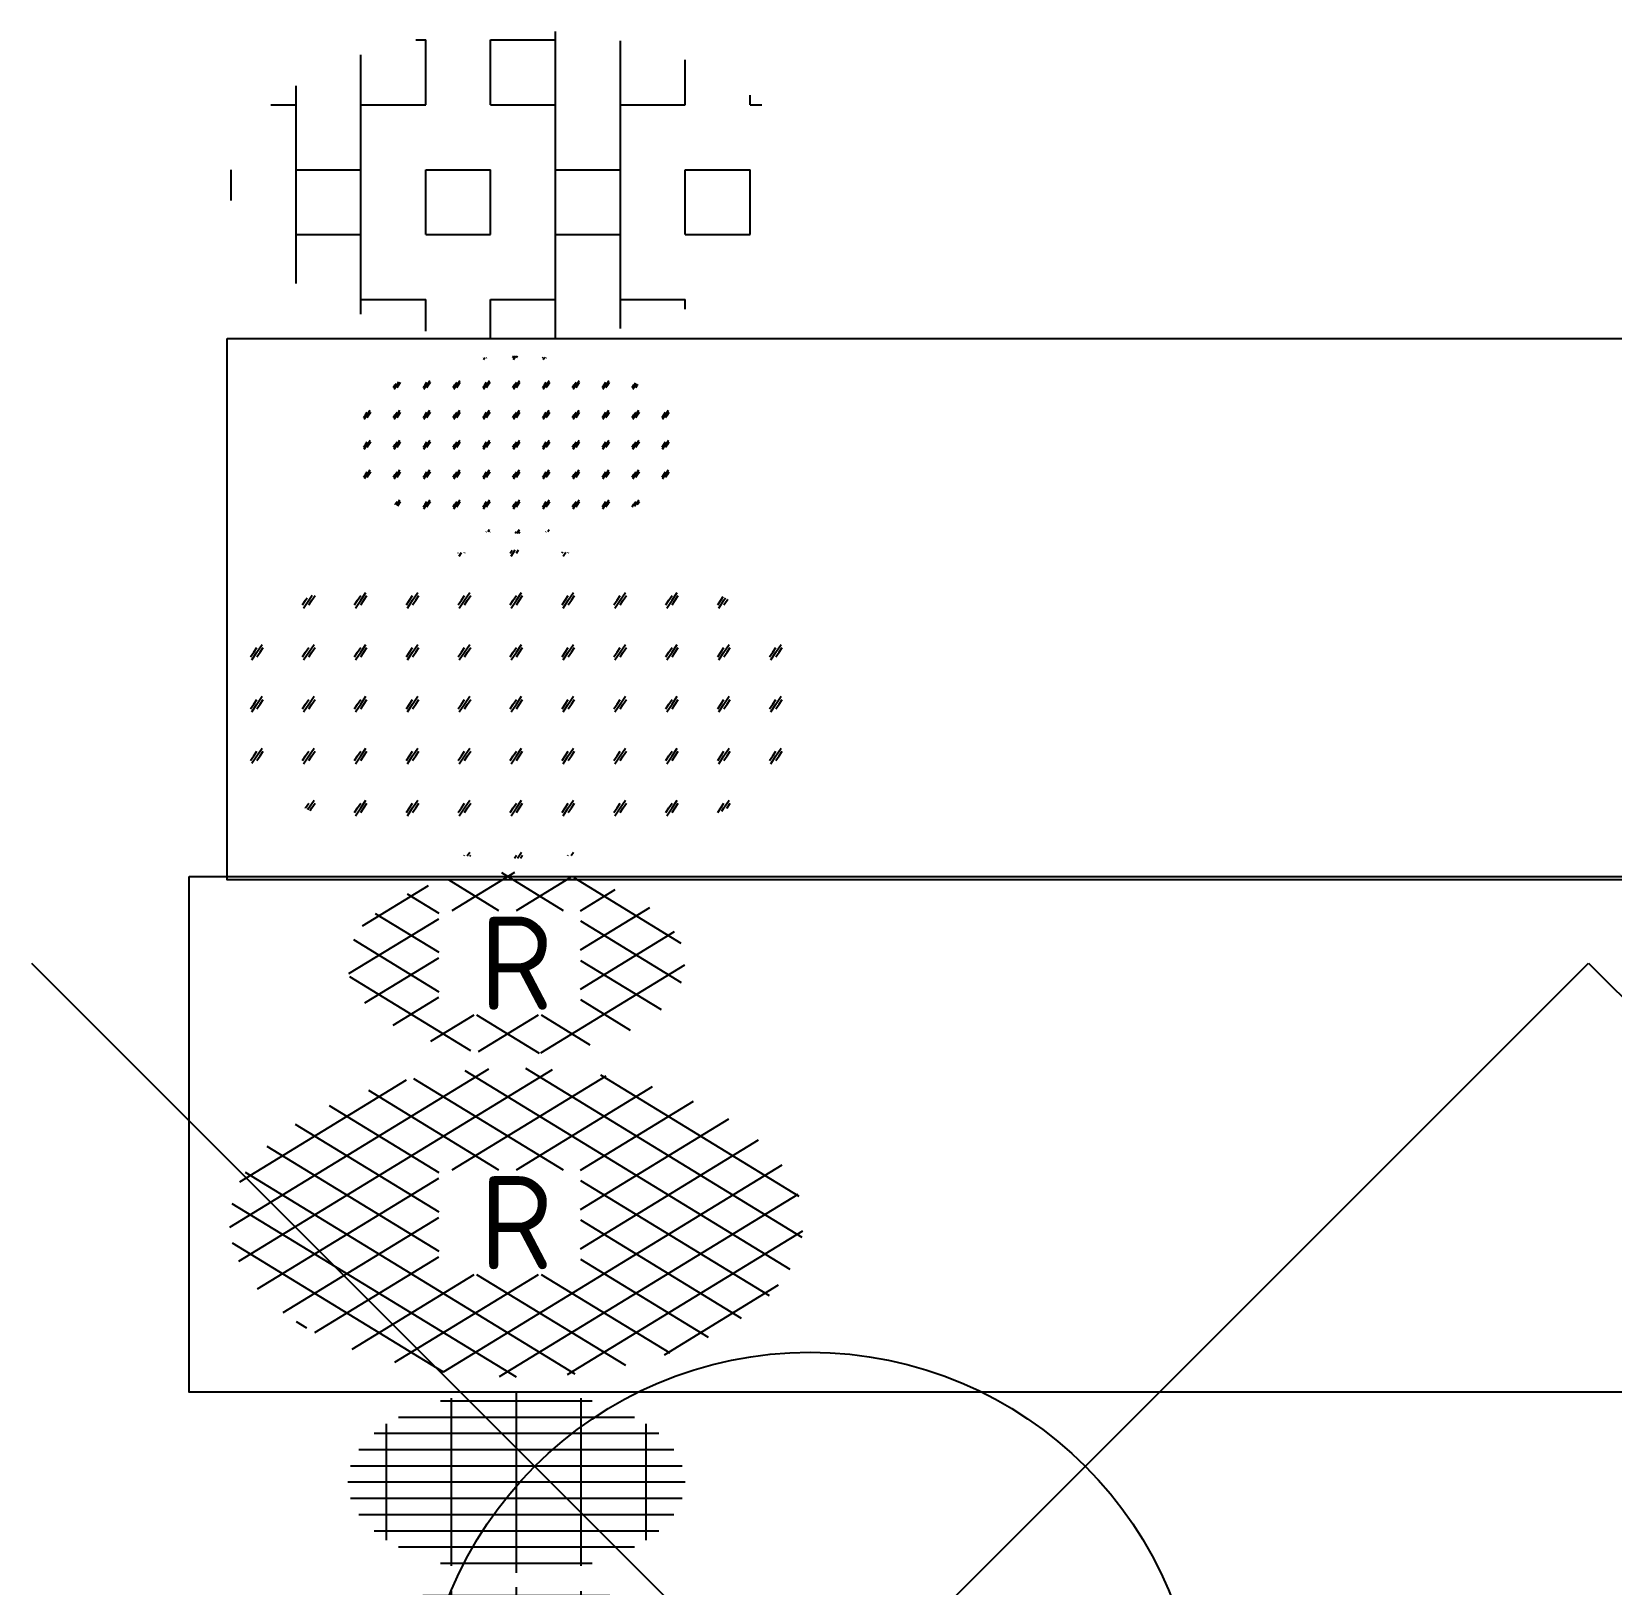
# Model space of a CAD drawing. Header units: metres. Extents: x -77 to 448, y 4806 to 5239.
# Drawn here: x -36.67 to -30.58, y 4951.6 to 4957.59 of the extents above; entities that cross this region are included whole.
import ezdxf
from ezdxf.enums import TextEntityAlignment as Align

# ---------------------------------------------------------------- set-up
doc = ezdxf.new("R2010")
doc.units = ezdxf.units.M
doc.header["$PDMODE"] = 35
doc.header["$PDSIZE"] = 3
doc.layers.add('V-WE-VH-OPENVERHARDING_STRAATBAKSTEEN-S', color=90, linetype='Continuous', lineweight=25)
doc.styles.add('NLCS-ISO', font='NLCS-ISO.ttf')

# ---------------------------------------------------------------- blocks, each defined once
blk = doc.blocks.new('SVH-GEOTEXTIEL-SO')
for p, q in [((-1.801, 2.812), (1.801, 2.812)), ((-1.25, -2.898), (-1.25, 2.898)), ((0, -2.975), (0, 2.975)), ((1.25, -2.898), (1.25, 2.898)), ((-2.995, 2.5), (2.995, 2.5)), ((-2.5, -2.653), (-2.5, 2.653)), ((2.5, -2.653), (2.5, 2.653)), ((-3.75, -2.185), (-3.75, 2.185)), ((-3.745, 2.188), (3.745, 2.188)), ((3.75, -2.185), (3.75, 2.185)), ((-4.29, 1.875), (4.29, 1.875)), ((-4.702, 1.562), (4.702, 1.562)), ((-5.014, 1.25), (5.014, 1.25)), ((-5, -1.266), (-5, 1.266)), ((5, -1.266), (5, 1.266)), ((-5.244, 0.938), (5.244, 0.938)), ((-5.402, 0.625), (5.402, 0.625)), ((-5.494, 0.312), (5.494, 0.312)), ((-5.525, 0), (5.525, 0)), ((-5.494, -0.312), (5.494, -0.312)), ((-5.402, -0.625), (5.402, -0.625)), ((-5.244, -0.938), (5.244, -0.938)), ((-5.014, -1.25), (5.014, -1.25)), ((-4.702, -1.562), (4.702, -1.562)), ((-4.29, -1.875), (4.29, -1.875)), ((-3.745, -2.188), (3.745, -2.188)), ((-2.995, -2.5), (2.995, -2.5)), ((-1.801, -2.812), (1.801, -2.812))]:
    blk.add_line(p, q)
blk.add_point((5.658, 0))
at = {"style": 'NLCS-ISO'}
blk.add_attdef('KLEUR', text='', height=1.8, dxfattribs=at).set_placement((6.525, 0), align=Align.MIDDLE_LEFT)
blk = doc.blocks.new('SVH-GEOTEXTIEL_KL-SO')
for p, q in [((-1.461, 1.562), (1.461, 1.562)), ((-1.25, -1.615), (-1.25, 1.615)), ((0, -1.75), (0, 1.75)), ((1.25, -1.615), (1.25, 1.615)), ((-2.274, 1.25), (2.274, 1.25)), ((-2.743, 0.938), (2.743, 0.938)), ((-2.5, -1.118), (-2.5, 1.118)), ((2.5, -1.118), (2.5, 1.118)), ((-3.035, 0.625), (3.035, 0.625)), ((-3.197, 0.312), (3.197, 0.312)), ((-3.25, 0), (3.25, 0)), ((-3.197, -0.312), (3.197, -0.312)), ((-3.035, -0.625), (3.035, -0.625)), ((-2.743, -0.938), (2.743, -0.938)), ((-2.274, -1.25), (2.274, -1.25)), ((-1.461, -1.562), (1.461, -1.562))]:
    blk.add_line(p, q)
at = {"style": 'NLCS-ISO'}
blk.add_attdef('KLEUR', text='', height=1.8, dxfattribs=at).set_placement((4.25, 0), align=Align.MIDDLE_LEFT)
blk = doc.blocks.new('SVH-GESLOTEN-SO')
for p, q in [((-5.523, -0.088), (-0.533, 2.961)), ((-5.35, -0.742), (0.693, 2.951)), ((-5.331, 0.782), (-2.115, 2.748)), ((-1.982, 2.777), (0.902, 1.014)), ((-1.235, 1.014), (1.729, 2.826)), ((-0.992, 2.927), (5.267, -0.899)), ((0.173, 2.974), (5.5, -0.281)), ((1.619, 2.844), (5.445, 0.505)), ((-2.852, 2.548), (-0.342, 1.014)), ((0, 1.014), (2.624, 2.618)), ((-3.609, 2.253), (-1.497, 0.962)), ((1.235, 1.008), (3.413, 2.34)), ((-4.261, 1.894), (-1.497, 0.206)), ((1.235, 0.251), (4.092, 1.999)), ((1.235, -0.505), (4.666, 1.593)), ((-4.806, 1.468), (-1.497, -0.554)), ((-5.225, 0.967), (1.126, -2.913)), ((-1.404, -2.877), (5.124, 1.113)), ((-4.988, -1.28), (-1.497, 0.852)), ((1.235, 0.81), (4.868, -1.407)), ((-5.483, 0.367), (-0.006, -2.975)), ((-0.324, -2.97), (5.431, 0.547)), ((-4.493, -1.731), (-1.497, 0.099)), ((1.235, 0.051), (4.334, -1.845)), ((0.987, -2.927), (5.517, -0.161)), ((-5.477, -0.392), (-1.409, -2.877)), ((-3.881, -2.117), (-1.497, -0.661)), ((1.235, -0.706), (3.696, -2.211)), ((-3.167, -2.438), (-0.814, -1)), ((-2.345, -2.694), (0.424, -1)), ((-0.766, -1), (2.103, -2.751)), ((0.475, -1), (2.954, -2.514)), ((2.853, -2.548), (5.052, -1.204)), ((-4.244, -1.905), (-4.043, -2.028))]:
    blk.add_line(p, q)
at = {"style": 'NLCS-ISO'}
blk.add_text('R', height=1.8, dxfattribs=at).set_placement((0, 0), align=Align.MIDDLE_CENTER)
blk.add_attdef('KLEUR', text='', height=1.8, dxfattribs=at).set_placement((6.429, -0.096), align=Align.MIDDLE_LEFT)
at = {"style": 'NLCS-ISO', "flags": 1}
blk.add_attdef('FUNCTIE', text='', height=1.8, dxfattribs=at).set_placement((0, -3.975), align=Align.TOP_CENTER)
blk = doc.blocks.new('SVH-GESLOTEN_KL-SO')
for p, q in [((-1.305, 1.602), (-0.342, 1.014)), ((-1.235, 1.014), (-0.031, 1.75)), ((-0.29, 1.743), (0.902, 1.014)), ((0, 1.014), (1.05, 1.656)), ((1.104, 1.646), (3.17, 0.383)), ((-2.965, 0.716), (-1.691, 1.494)), ((-2.104, 1.333), (-1.497, 0.962)), ((1.235, 1.008), (1.905, 1.417)), ((-2.723, 0.955), (-1.497, 0.206)), ((1.235, 0.251), (2.572, 1.069)), ((-3.227, -0.204), (-1.497, 0.852)), ((1.235, 0.81), (3.174, -0.373)), ((-3.14, 0.45), (-1.497, -0.554)), ((1.235, -0.505), (3.049, 0.604)), ((-2.918, -0.769), (-1.497, 0.099)), ((1.235, 0.051), (2.788, -0.899)), ((-3.213, -0.262), (-0.886, -1.683)), ((0.47, -1.732), (3.248, -0.033)), ((-2.372, -1.195), (-1.497, -0.661)), ((1.235, -0.706), (2.193, -1.292)), ((-1.647, -1.508), (-0.814, -1)), ((-0.766, -1), (0.436, -1.734)), ((-0.729, -1.705), (0.424, -1)), ((0.475, -1), (1.416, -1.575))]:
    blk.add_line(p, q)
at = {"style": 'NLCS-ISO'}
blk.add_text('R', height=1.8, dxfattribs=at).set_placement((0, 0), align=Align.MIDDLE_CENTER)
blk.add_attdef('KLEUR', text='', height=1.8, dxfattribs=at).set_placement((4.25, 0), align=Align.MIDDLE_LEFT)
at = {"style": 'NLCS-ISO', "flags": 1}
blk.add_attdef('FUNCTIE', text='', height=1.8, dxfattribs=at).set_placement((0, -2.75), align=Align.TOP_CENTER)
blk = doc.blocks.new('SVH-GLAS-SO')
for p, q in [((-1.12, 2.9), (-1.119, 2.902)), ((-1.1, 2.84), (-1.056, 2.907)), ((-1, 2.9), (-0.992, 2.912)), ((-0.12, 2.9), (-0.082, 2.958)), ((-0.1, 2.84), (-0.021, 2.959)), ((0, 2.9), (0.04, 2.96)), ((0.88, 2.9), (0.895, 2.923)), ((0.9, 2.84), (0.951, 2.917)), ((1, 2.9), (1.007, 2.911)), ((-3, 1.99), (-2.9, 2.14)), ((-2, 1.99), (-1.9, 2.14)), ((-1, 1.99), (-0.9, 2.14)), ((0, 1.99), (0.1, 2.14)), ((1, 1.99), (1.1, 2.14)), ((2, 1.99), (2.1, 2.14)), ((3, 1.99), (3.1, 2.14)), ((-4.12, 1.9), (-4.061, 1.99)), ((-4.1, 1.84), (-4.001, 1.99)), ((-4.061, 1.99), (-4.031, 2.034)), ((-4, 1.99), (-3.935, 2.088)), ((-4, 1.9), (-3.94, 1.99)), ((-3.94, 1.99), (-3.88, 2.08)), ((-3.12, 1.9), (-3.06, 1.99)), ((-3.1, 1.84), (-3, 1.99)), ((-3.06, 1.99), (-3, 2.08)), ((-3, 1.9), (-2.94, 1.99)), ((-2.94, 1.99), (-2.88, 2.08)), ((-2.12, 1.9), (-2.06, 1.99)), ((-2.1, 1.84), (-2, 1.99)), ((-2.06, 1.99), (-2, 2.08)), ((-2, 1.9), (-1.94, 1.99)), ((-1.94, 1.99), (-1.88, 2.08)), ((-1.12, 1.9), (-1.06, 1.99)), ((-1.1, 1.84), (-1, 1.99)), ((-1.06, 1.99), (-1, 2.08)), ((-1, 1.9), (-0.94, 1.99)), ((-0.94, 1.99), (-0.88, 2.08)), ((-0.12, 1.9), (-0.06, 1.99)), ((-0.1, 1.84), (0, 1.99)), ((-0.06, 1.99), (0, 2.08)), ((0, 1.9), (0.06, 1.99)), ((0.06, 1.99), (0.12, 2.08)), ((0.88, 1.9), (0.94, 1.99)), ((0.9, 1.84), (1, 1.99)), ((0.94, 1.99), (1, 2.08)), ((1, 1.9), (1.06, 1.99)), ((1.06, 1.99), (1.12, 2.08)), ((1.88, 1.9), (1.94, 1.99)), ((1.9, 1.84), (2, 1.99)), ((1.94, 1.99), (2, 2.08)), ((2, 1.9), (2.06, 1.99)), ((2.06, 1.99), (2.12, 2.08)), ((2.88, 1.9), (2.94, 1.99)), ((2.9, 1.84), (3, 1.99)), ((2.94, 1.99), (3, 2.08)), ((3, 1.9), (3.06, 1.99)), ((3.06, 1.99), (3.12, 2.08)), ((3.88, 1.9), (3.94, 1.99)), ((3.9, 1.84), (4, 1.99)), ((3.94, 1.99), (3.987, 2.06)), ((4, 1.99), (4.03, 2.035)), ((4, 1.9), (4.06, 1.99)), ((4.06, 1.99), (4.073, 2.01)), ((-5.121, 0.9), (-5.061, 0.99)), ((-5.101, 0.84), (-5.001, 0.99)), ((-5.061, 0.99), (-5.001, 1.08)), ((-5, 0.99), (-4.9, 1.14)), ((-5, 0.9), (-4.94, 0.99)), ((-4.94, 0.99), (-4.88, 1.08)), ((-4.12, 0.9), (-4.061, 0.99)), ((-4.1, 0.84), (-4.001, 0.99)), ((-4.061, 0.99), (-4.001, 1.08)), ((-4, 0.99), (-3.9, 1.14)), ((-4, 0.9), (-3.94, 0.99)), ((-3.94, 0.99), (-3.88, 1.08)), ((-3.12, 0.9), (-3.06, 0.99)), ((-3.1, 0.84), (-3, 0.99)), ((-3.06, 0.99), (-3, 1.08)), ((-3, 0.99), (-2.9, 1.14)), ((-3, 0.9), (-2.94, 0.99)), ((-2.94, 0.99), (-2.88, 1.08)), ((-2.12, 0.9), (-2.06, 0.99)), ((-2.1, 0.84), (-2, 0.99)), ((-2.06, 0.99), (-2, 1.08)), ((-2, 0.99), (-1.9, 1.14)), ((-2, 0.9), (-1.94, 0.99)), ((-1.94, 0.99), (-1.88, 1.08)), ((-1.12, 0.9), (-1.06, 0.99)), ((-1.1, 0.84), (-1, 0.99)), ((-1.06, 0.99), (-1, 1.08)), ((-1, 0.99), (-0.9, 1.14)), ((-1, 0.9), (-0.94, 0.99)), ((-0.94, 0.99), (-0.88, 1.08)), ((-0.12, 0.9), (-0.06, 0.99)), ((-0.1, 0.84), (0, 0.99)), ((-0.06, 0.99), (0, 1.08)), ((0, 0.99), (0.1, 1.14)), ((0, 0.9), (0.06, 0.99)), ((0.06, 0.99), (0.12, 1.08)), ((0.88, 0.9), (0.94, 0.99)), ((0.9, 0.84), (1, 0.99)), ((0.94, 0.99), (1, 1.08)), ((1, 0.99), (1.1, 1.14)), ((1, 0.9), (1.06, 0.99)), ((1.06, 0.99), (1.12, 1.08)), ((1.88, 0.9), (1.94, 0.99)), ((1.9, 0.84), (2, 0.99)), ((1.94, 0.99), (2, 1.08)), ((2, 0.99), (2.1, 1.14)), ((2, 0.9), (2.06, 0.99)), ((2.06, 0.99), (2.12, 1.08)), ((2.88, 0.9), (2.94, 0.99)), ((2.9, 0.84), (3, 0.99)), ((2.94, 0.99), (3, 1.08)), ((3, 0.99), (3.1, 1.14)), ((3, 0.9), (3.06, 0.99)), ((3.06, 0.99), (3.12, 1.08)), ((3.88, 0.9), (3.94, 0.99)), ((3.9, 0.84), (4, 0.99)), ((3.94, 0.99), (4, 1.08)), ((4, 0.99), (4.1, 1.14)), ((4, 0.9), (4.06, 0.99)), ((4.06, 0.99), (4.12, 1.08)), ((4.88, 0.9), (4.94, 0.99)), ((4.9, 0.84), (5, 0.99)), ((4.94, 0.99), (5, 1.08)), ((5, 0.99), (5.101, 1.14)), ((5, 0.9), (5.061, 0.99)), ((5.061, 0.99), (5.121, 1.08)), ((-5.061, -0.01), (-5.001, 0.08)), ((-5, -0.01), (-4.9, 0.14)), ((-4.94, -0.01), (-4.88, 0.08)), ((-4.061, -0.01), (-4.001, 0.08)), ((-4, -0.01), (-3.9, 0.14)), ((-3.94, -0.01), (-3.88, 0.08)), ((-3.06, -0.01), (-3, 0.08)), ((-3, -0.01), (-2.9, 0.14)), ((-2.94, -0.01), (-2.88, 0.08)), ((-2.06, -0.01), (-2, 0.08)), ((-2, -0.01), (-1.9, 0.14)), ((-1.94, -0.01), (-1.88, 0.08)), ((-1.06, -0.01), (-1, 0.08)), ((-1, -0.01), (-0.9, 0.14)), ((-0.94, -0.01), (-0.88, 0.08)), ((-0.06, -0.01), (0, 0.08)), ((0, -0.01), (0.1, 0.14)), ((0.06, -0.01), (0.12, 0.08)), ((0.94, -0.01), (1, 0.08)), ((1, -0.01), (1.1, 0.14)), ((1.06, -0.01), (1.12, 0.08)), ((1.94, -0.01), (2, 0.08)), ((2, -0.01), (2.1, 0.14)), ((2.06, -0.01), (2.12, 0.08)), ((2.94, -0.01), (3, 0.08)), ((3, -0.01), (3.1, 0.14)), ((3.06, -0.01), (3.12, 0.08)), ((3.94, -0.01), (4, 0.08)), ((4, -0.01), (4.1, 0.14)), ((4.06, -0.01), (4.12, 0.08)), ((4.94, -0.01), (5, 0.08)), ((5, -0.01), (5.101, 0.14)), ((5.061, -0.01), (5.121, 0.08)), ((-5.121, -0.1), (-5.061, -0.01)), ((-5.101, -0.16), (-5.001, -0.01)), ((-5, -0.1), (-4.94, -0.01)), ((-4.12, -0.1), (-4.061, -0.01)), ((-4.1, -0.16), (-4.001, -0.01)), ((-4, -0.1), (-3.94, -0.01)), ((-3.12, -0.1), (-3.06, -0.01)), ((-3.1, -0.16), (-3, -0.01)), ((-3, -0.1), (-2.94, -0.01)), ((-2.12, -0.1), (-2.06, -0.01)), ((-2.1, -0.16), (-2, -0.01)), ((-2, -0.1), (-1.94, -0.01)), ((-1.12, -0.1), (-1.06, -0.01)), ((-1.1, -0.16), (-1, -0.01)), ((-1, -0.1), (-0.94, -0.01)), ((-0.12, -0.1), (-0.06, -0.01)), ((-0.1, -0.16), (0, -0.01)), ((0, -0.1), (0.06, -0.01)), ((0.88, -0.1), (0.94, -0.01)), ((0.9, -0.16), (1, -0.01)), ((1, -0.1), (1.06, -0.01)), ((1.88, -0.1), (1.94, -0.01)), ((1.9, -0.16), (2, -0.01)), ((2, -0.1), (2.06, -0.01)), ((2.88, -0.1), (2.94, -0.01)), ((2.9, -0.16), (3, -0.01)), ((3, -0.1), (3.06, -0.01)), ((3.88, -0.1), (3.94, -0.01)), ((3.9, -0.16), (4, -0.01)), ((4, -0.1), (4.06, -0.01)), ((4.88, -0.1), (4.94, -0.01)), ((4.9, -0.16), (5, -0.01)), ((5, -0.1), (5.061, -0.01)), ((-5, -1.01), (-4.9, -0.86)), ((-4, -1.01), (-3.9, -0.86)), ((-3, -1.01), (-2.9, -0.86)), ((-2, -1.01), (-1.9, -0.86)), ((-1, -1.01), (-0.9, -0.86)), ((0, -1.01), (0.1, -0.86)), ((1, -1.01), (1.1, -0.86)), ((2, -1.01), (2.1, -0.86)), ((3, -1.01), (3.1, -0.86)), ((4, -1.01), (4.1, -0.86)), ((5, -1.01), (5.101, -0.86)), ((-5.121, -1.1), (-5.061, -1.01)), ((-5.095, -1.151), (-5.001, -1.01)), ((-5.061, -1.01), (-5.001, -0.92)), ((-5, -1.1), (-4.94, -1.01)), ((-4.94, -1.01), (-4.88, -0.92)), ((-4.12, -1.1), (-4.061, -1.01)), ((-4.1, -1.16), (-4.001, -1.01)), ((-4.061, -1.01), (-4.001, -0.92)), ((-4, -1.1), (-3.94, -1.01)), ((-3.94, -1.01), (-3.88, -0.92)), ((-3.12, -1.1), (-3.06, -1.01)), ((-3.1, -1.16), (-3, -1.01)), ((-3.06, -1.01), (-3, -0.92)), ((-3, -1.1), (-2.94, -1.01)), ((-2.94, -1.01), (-2.88, -0.92)), ((-2.12, -1.1), (-2.06, -1.01)), ((-2.1, -1.16), (-2, -1.01)), ((-2.06, -1.01), (-2, -0.92)), ((-2, -1.1), (-1.94, -1.01)), ((-1.94, -1.01), (-1.88, -0.92)), ((-1.12, -1.1), (-1.06, -1.01)), ((-1.1, -1.16), (-1, -1.01)), ((-1.06, -1.01), (-1, -0.92)), ((-1, -1.1), (-0.94, -1.01)), ((-0.94, -1.01), (-0.88, -0.92)), ((-0.12, -1.1), (-0.06, -1.01)), ((-0.1, -1.16), (0, -1.01)), ((-0.06, -1.01), (0, -0.92)), ((0, -1.1), (0.06, -1.01)), ((0.06, -1.01), (0.12, -0.92)), ((0.88, -1.1), (0.94, -1.01)), ((0.9, -1.16), (1, -1.01)), ((0.94, -1.01), (1, -0.92)), ((1, -1.1), (1.06, -1.01)), ((1.06, -1.01), (1.12, -0.92)), ((1.88, -1.1), (1.94, -1.01)), ((1.9, -1.16), (2, -1.01)), ((1.94, -1.01), (2, -0.92)), ((2, -1.1), (2.06, -1.01)), ((2.06, -1.01), (2.12, -0.92)), ((2.88, -1.1), (2.94, -1.01)), ((2.9, -1.16), (3, -1.01)), ((2.94, -1.01), (3, -0.92)), ((3, -1.1), (3.06, -1.01)), ((3.06, -1.01), (3.12, -0.92)), ((3.88, -1.1), (3.94, -1.01)), ((3.9, -1.16), (4, -1.01)), ((3.94, -1.01), (4, -0.92)), ((4, -1.1), (4.06, -1.01)), ((4.06, -1.01), (4.12, -0.92)), ((4.88, -1.1), (4.94, -1.01)), ((4.9, -1.16), (5, -1.01)), ((4.94, -1.01), (5, -0.92)), ((5, -1.1), (5.061, -1.01)), ((5.061, -1.01), (5.121, -0.92)), ((-4.064, -2.016), (-4.061, -2.011)), ((-4.061, -2.01), (-4.001, -1.92)), ((-4.02, -2.041), (-4.001, -2.011)), ((-4, -2.01), (-3.9, -1.86)), ((-3.977, -2.065), (-3.94, -2.011)), ((-3.94, -2.01), (-3.88, -1.92)), ((-3.12, -2.101), (-3.06, -2.011)), ((-3.1, -2.161), (-3, -2.011)), ((-3.06, -2.01), (-3, -1.92)), ((-3, -2.01), (-2.9, -1.86)), ((-3, -2.101), (-2.94, -2.011)), ((-2.94, -2.01), (-2.88, -1.92)), ((-2.12, -2.101), (-2.06, -2.011)), ((-2.1, -2.161), (-2, -2.011)), ((-2.06, -2.01), (-2, -1.92)), ((-2, -2.01), (-1.9, -1.86)), ((-2, -2.101), (-1.94, -2.011)), ((-1.94, -2.01), (-1.88, -1.92)), ((-1.12, -2.101), (-1.06, -2.011)), ((-1.1, -2.161), (-1, -2.011)), ((-1.06, -2.01), (-1, -1.92)), ((-1, -2.01), (-0.9, -1.86)), ((-1, -2.101), (-0.94, -2.011)), ((-0.94, -2.01), (-0.88, -1.92)), ((-0.12, -2.101), (-0.06, -2.011)), ((-0.1, -2.161), (0, -2.011)), ((-0.06, -2.01), (0, -1.92)), ((0, -2.01), (0.1, -1.86)), ((0, -2.101), (0.06, -2.011)), ((0.06, -2.01), (0.12, -1.92)), ((0.88, -2.101), (0.94, -2.011)), ((0.9, -2.161), (1, -2.011)), ((0.94, -2.01), (1, -1.92)), ((1, -2.01), (1.1, -1.86)), ((1, -2.101), (1.06, -2.011)), ((1.06, -2.01), (1.12, -1.92)), ((1.88, -2.101), (1.94, -2.011)), ((1.9, -2.161), (2, -2.011)), ((1.94, -2.01), (2, -1.92)), ((2, -2.01), (2.1, -1.86)), ((2, -2.101), (2.06, -2.011)), ((2.06, -2.01), (2.12, -1.92)), ((2.88, -2.101), (2.94, -2.011)), ((2.9, -2.161), (3, -2.011)), ((2.94, -2.01), (3, -1.92)), ((3, -2.01), (3.1, -1.86)), ((3, -2.101), (3.06, -2.011)), ((3.06, -2.01), (3.12, -1.92)), ((3.88, -2.101), (3.94, -2.011)), ((3.94, -2.01), (4, -1.92)), ((3.956, -2.077), (4, -2.011)), ((4, -2.01), (4.1, -1.86)), ((4.053, -2.022), (4.06, -2.011)), ((4.06, -2.01), (4.12, -1.92)), ((-1.009, -2.933), (-1, -2.921)), ((-0.951, -2.937), (-0.9, -2.861)), ((-0.894, -2.941), (-0.88, -2.921)), ((-0.038, -2.978), (0, -2.921)), ((0.022, -2.978), (0.1, -2.861)), ((0.081, -2.979), (0.12, -2.921)), ((0.99, -2.935), (1, -2.921)), ((1.056, -2.927), (1.1, -2.861))]:
    blk.add_line(p, q)
at = {"style": 'NLCS-ISO'}
blk.add_attdef('FORMAAT', text='', height=1.8, dxfattribs=at).set_placement((-6.621, -0.096), align=Align.MIDDLE_RIGHT)
blk.add_attdef('KLEUR', text='', height=1.8, dxfattribs=at).set_placement((6.429, -0.096), align=Align.MIDDLE_LEFT)
at = {"style": 'NLCS-ISO', "flags": 1}
blk.add_attdef('FUNCTIE', text='', height=1.8, dxfattribs=at).set_placement((0, -3.975), align=Align.TOP_CENTER)
blk = doc.blocks.new('SVH-GLAS_KL-SO')
for p, q in [((-0.644, 1.663), (-0.644, 1.664)), ((-0.633, 1.629), (-0.607, 1.667)), ((-0.575, 1.663), (-0.571, 1.67)), ((-0.069, 1.663), (-0.047, 1.697)), ((-0.058, 1.629), (-0.012, 1.697)), ((0, 1.663), (0.023, 1.698)), ((0.506, 1.663), (0.515, 1.676)), ((0.518, 1.629), (0.547, 1.673)), ((0.575, 1.663), (0.579, 1.669)), ((-1.725, 1.14), (-1.668, 1.226)), ((-1.15, 1.14), (-1.093, 1.226)), ((-0.575, 1.14), (-0.518, 1.226)), ((0, 1.14), (0.058, 1.226)), ((0.575, 1.14), (0.633, 1.226)), ((1.15, 1.14), (1.208, 1.226)), ((1.725, 1.14), (1.783, 1.226)), ((-2.369, 1.088), (-2.335, 1.14)), ((-2.358, 1.054), (-2.3, 1.14)), ((-2.335, 1.14), (-2.318, 1.166)), ((-2.3, 1.14), (-2.263, 1.196)), ((-2.3, 1.088), (-2.266, 1.14)), ((-2.266, 1.14), (-2.231, 1.192)), ((-1.794, 1.088), (-1.76, 1.14)), ((-1.783, 1.054), (-1.725, 1.14)), ((-1.76, 1.14), (-1.725, 1.192)), ((-1.725, 1.088), (-1.691, 1.14)), ((-1.691, 1.14), (-1.656, 1.192)), ((-1.219, 1.088), (-1.185, 1.14)), ((-1.208, 1.054), (-1.15, 1.14)), ((-1.185, 1.14), (-1.15, 1.192)), ((-1.15, 1.088), (-1.116, 1.14)), ((-1.116, 1.14), (-1.081, 1.192)), ((-0.644, 1.088), (-0.61, 1.14)), ((-0.633, 1.054), (-0.575, 1.14)), ((-0.61, 1.14), (-0.575, 1.192)), ((-0.575, 1.088), (-0.541, 1.14)), ((-0.541, 1.14), (-0.506, 1.192)), ((-0.069, 1.088), (-0.035, 1.14)), ((-0.058, 1.054), (0, 1.14)), ((-0.035, 1.14), (0, 1.192)), ((0, 1.088), (0.035, 1.14)), ((0.035, 1.14), (0.069, 1.192)), ((0.506, 1.088), (0.54, 1.14)), ((0.518, 1.054), (0.575, 1.14)), ((0.54, 1.14), (0.575, 1.192)), ((0.575, 1.088), (0.61, 1.14)), ((0.61, 1.14), (0.644, 1.192)), ((1.081, 1.088), (1.116, 1.14)), ((1.093, 1.054), (1.15, 1.14)), ((1.116, 1.14), (1.15, 1.192)), ((1.15, 1.088), (1.185, 1.14)), ((1.185, 1.14), (1.219, 1.192)), ((1.656, 1.088), (1.691, 1.14)), ((1.668, 1.054), (1.725, 1.14)), ((1.691, 1.14), (1.725, 1.192)), ((1.725, 1.088), (1.76, 1.14)), ((1.76, 1.14), (1.794, 1.192)), ((2.231, 1.088), (2.266, 1.14)), ((2.243, 1.054), (2.3, 1.14)), ((2.266, 1.14), (2.292, 1.18)), ((2.3, 1.14), (2.317, 1.166)), ((2.3, 1.088), (2.335, 1.14)), ((2.335, 1.14), (2.342, 1.151)), ((-2.91, 0.565), (-2.875, 0.617)), ((-2.875, 0.565), (-2.818, 0.651)), ((-2.841, 0.565), (-2.806, 0.617)), ((-2.335, 0.565), (-2.3, 0.617)), ((-2.3, 0.565), (-2.243, 0.651)), ((-2.266, 0.565), (-2.231, 0.617)), ((-1.76, 0.565), (-1.725, 0.617)), ((-1.725, 0.565), (-1.668, 0.651)), ((-1.691, 0.565), (-1.656, 0.617)), ((-1.185, 0.565), (-1.15, 0.617)), ((-1.15, 0.565), (-1.093, 0.651)), ((-1.116, 0.565), (-1.081, 0.617)), ((-0.61, 0.565), (-0.575, 0.617)), ((-0.575, 0.565), (-0.518, 0.651)), ((-0.541, 0.565), (-0.506, 0.617)), ((-0.035, 0.565), (0, 0.617)), ((0, 0.565), (0.058, 0.651)), ((0.035, 0.565), (0.069, 0.617)), ((0.54, 0.565), (0.575, 0.617)), ((0.575, 0.565), (0.633, 0.651)), ((0.61, 0.565), (0.644, 0.617)), ((1.116, 0.565), (1.15, 0.617)), ((1.15, 0.565), (1.208, 0.651)), ((1.185, 0.565), (1.219, 0.617)), ((1.691, 0.565), (1.725, 0.617)), ((1.725, 0.565), (1.783, 0.651)), ((1.76, 0.565), (1.794, 0.617)), ((2.266, 0.565), (2.3, 0.617)), ((2.3, 0.565), (2.358, 0.651)), ((2.335, 0.565), (2.369, 0.617)), ((2.841, 0.565), (2.875, 0.617)), ((2.875, 0.565), (2.933, 0.651)), ((2.91, 0.565), (2.944, 0.617)), ((-2.944, 0.513), (-2.91, 0.565)), ((-2.933, 0.479), (-2.875, 0.565)), ((-2.875, 0.513), (-2.841, 0.565)), ((-2.369, 0.513), (-2.335, 0.565)), ((-2.358, 0.479), (-2.3, 0.565)), ((-2.3, 0.513), (-2.266, 0.565)), ((-1.794, 0.513), (-1.76, 0.565)), ((-1.783, 0.479), (-1.725, 0.565)), ((-1.725, 0.513), (-1.691, 0.565)), ((-1.219, 0.513), (-1.185, 0.565)), ((-1.208, 0.479), (-1.15, 0.565)), ((-1.15, 0.513), (-1.116, 0.565)), ((-0.644, 0.513), (-0.61, 0.565)), ((-0.633, 0.479), (-0.575, 0.565)), ((-0.575, 0.513), (-0.541, 0.565)), ((-0.069, 0.513), (-0.035, 0.565)), ((-0.058, 0.479), (0, 0.565)), ((0, 0.513), (0.035, 0.565)), ((0.506, 0.513), (0.54, 0.565)), ((0.518, 0.479), (0.575, 0.565)), ((0.575, 0.513), (0.61, 0.565)), ((1.081, 0.513), (1.116, 0.565)), ((1.093, 0.479), (1.15, 0.565)), ((1.15, 0.513), (1.185, 0.565)), ((1.656, 0.513), (1.691, 0.565)), ((1.668, 0.479), (1.725, 0.565)), ((1.725, 0.513), (1.76, 0.565)), ((2.231, 0.513), (2.266, 0.565)), ((2.243, 0.479), (2.3, 0.565)), ((2.3, 0.513), (2.335, 0.565)), ((2.806, 0.513), (2.841, 0.565)), ((2.818, 0.479), (2.875, 0.565)), ((2.875, 0.513), (2.91, 0.565)), ((-2.91, -0.01), (-2.875, 0.042)), ((-2.875, -0.01), (-2.818, 0.076)), ((-2.841, -0.01), (-2.806, 0.042)), ((-2.335, -0.01), (-2.3, 0.042)), ((-2.3, -0.01), (-2.243, 0.076)), ((-2.266, -0.01), (-2.231, 0.042)), ((-1.76, -0.01), (-1.725, 0.042)), ((-1.725, -0.01), (-1.668, 0.076)), ((-1.691, -0.01), (-1.656, 0.042)), ((-1.185, -0.01), (-1.15, 0.042)), ((-1.15, -0.01), (-1.093, 0.076)), ((-1.116, -0.01), (-1.081, 0.042)), ((-0.61, -0.01), (-0.575, 0.042)), ((-0.575, -0.01), (-0.518, 0.076)), ((-0.541, -0.01), (-0.506, 0.042)), ((-0.035, -0.01), (0, 0.042)), ((0, -0.01), (0.058, 0.076)), ((0.035, -0.01), (0.069, 0.042)), ((0.54, -0.01), (0.575, 0.042)), ((0.575, -0.01), (0.633, 0.076)), ((0.61, -0.01), (0.644, 0.042)), ((1.116, -0.01), (1.15, 0.042)), ((1.15, -0.01), (1.208, 0.076)), ((1.185, -0.01), (1.219, 0.042)), ((1.691, -0.01), (1.725, 0.042)), ((1.725, -0.01), (1.783, 0.076)), ((1.76, -0.01), (1.794, 0.042)), ((2.266, -0.01), (2.3, 0.042)), ((2.3, -0.01), (2.358, 0.076)), ((2.335, -0.01), (2.369, 0.042)), ((2.841, -0.01), (2.875, 0.042)), ((2.875, -0.01), (2.933, 0.076)), ((2.91, -0.01), (2.944, 0.042)), ((-2.944, -0.062), (-2.91, -0.01)), ((-2.933, -0.096), (-2.875, -0.01)), ((-2.875, -0.062), (-2.841, -0.01)), ((-2.369, -0.062), (-2.335, -0.01)), ((-2.358, -0.096), (-2.3, -0.01)), ((-2.3, -0.062), (-2.266, -0.01)), ((-1.794, -0.062), (-1.76, -0.01)), ((-1.783, -0.096), (-1.725, -0.01)), ((-1.725, -0.062), (-1.691, -0.01)), ((-1.219, -0.062), (-1.185, -0.01)), ((-1.208, -0.096), (-1.15, -0.01)), ((-1.15, -0.062), (-1.116, -0.01)), ((-0.644, -0.062), (-0.61, -0.01)), ((-0.633, -0.096), (-0.575, -0.01)), ((-0.575, -0.062), (-0.541, -0.01)), ((-0.069, -0.062), (-0.035, -0.01)), ((-0.058, -0.096), (0, -0.01)), ((0, -0.062), (0.035, -0.01)), ((0.506, -0.062), (0.54, -0.01)), ((0.518, -0.096), (0.575, -0.01)), ((0.575, -0.062), (0.61, -0.01)), ((1.081, -0.062), (1.116, -0.01)), ((1.093, -0.096), (1.15, -0.01)), ((1.15, -0.062), (1.185, -0.01)), ((1.656, -0.062), (1.691, -0.01)), ((1.668, -0.096), (1.725, -0.01)), ((1.725, -0.062), (1.76, -0.01)), ((2.231, -0.062), (2.266, -0.01)), ((2.243, -0.096), (2.3, -0.01)), ((2.3, -0.062), (2.335, -0.01)), ((2.806, -0.062), (2.841, -0.01)), ((2.818, -0.096), (2.875, -0.01)), ((2.875, -0.062), (2.91, -0.01)), ((-2.944, -0.637), (-2.91, -0.585)), ((-2.929, -0.666), (-2.875, -0.585)), ((-2.91, -0.585), (-2.875, -0.533)), ((-2.875, -0.585), (-2.818, -0.499)), ((-2.875, -0.637), (-2.841, -0.585)), ((-2.841, -0.585), (-2.806, -0.533)), ((-2.369, -0.637), (-2.335, -0.585)), ((-2.358, -0.671), (-2.3, -0.585)), ((-2.335, -0.585), (-2.3, -0.533)), ((-2.3, -0.585), (-2.243, -0.499)), ((-2.3, -0.637), (-2.266, -0.585)), ((-2.266, -0.585), (-2.231, -0.533)), ((-1.794, -0.637), (-1.76, -0.585)), ((-1.783, -0.671), (-1.725, -0.585)), ((-1.76, -0.585), (-1.725, -0.533)), ((-1.725, -0.585), (-1.668, -0.499)), ((-1.725, -0.637), (-1.691, -0.585)), ((-1.691, -0.585), (-1.656, -0.533)), ((-1.219, -0.637), (-1.185, -0.585)), ((-1.208, -0.671), (-1.15, -0.585)), ((-1.185, -0.585), (-1.15, -0.533)), ((-1.15, -0.585), (-1.093, -0.499)), ((-1.15, -0.637), (-1.116, -0.585)), ((-1.116, -0.585), (-1.081, -0.533)), ((-0.644, -0.637), (-0.61, -0.585)), ((-0.633, -0.671), (-0.575, -0.585)), ((-0.61, -0.585), (-0.575, -0.533)), ((-0.575, -0.585), (-0.518, -0.499)), ((-0.575, -0.637), (-0.541, -0.585)), ((-0.541, -0.585), (-0.506, -0.533)), ((-0.069, -0.637), (-0.035, -0.585)), ((-0.058, -0.671), (0, -0.585)), ((-0.035, -0.585), (0, -0.533)), ((0, -0.585), (0.058, -0.499)), ((0, -0.637), (0.035, -0.585)), ((0.035, -0.585), (0.069, -0.533)), ((0.506, -0.637), (0.54, -0.585)), ((0.518, -0.671), (0.575, -0.585)), ((0.54, -0.585), (0.575, -0.533)), ((0.575, -0.585), (0.633, -0.499)), ((0.575, -0.637), (0.61, -0.585)), ((0.61, -0.585), (0.644, -0.533)), ((1.081, -0.637), (1.116, -0.585)), ((1.093, -0.671), (1.15, -0.585)), ((1.116, -0.585), (1.15, -0.533)), ((1.15, -0.585), (1.208, -0.499)), ((1.15, -0.637), (1.185, -0.585)), ((1.185, -0.585), (1.219, -0.533)), ((1.656, -0.637), (1.691, -0.585)), ((1.668, -0.671), (1.725, -0.585)), ((1.691, -0.585), (1.725, -0.533)), ((1.725, -0.585), (1.783, -0.499)), ((1.725, -0.637), (1.76, -0.585)), ((1.76, -0.585), (1.794, -0.533)), ((2.231, -0.637), (2.266, -0.585)), ((2.243, -0.671), (2.3, -0.585)), ((2.266, -0.585), (2.3, -0.533)), ((2.3, -0.585), (2.358, -0.499)), ((2.3, -0.637), (2.335, -0.585)), ((2.335, -0.585), (2.369, -0.533)), ((2.806, -0.637), (2.841, -0.585)), ((2.818, -0.671), (2.875, -0.585)), ((2.841, -0.585), (2.875, -0.533)), ((2.875, -0.585), (2.933, -0.499)), ((2.875, -0.637), (2.91, -0.585)), ((2.91, -0.585), (2.944, -0.533)), ((-2.337, -1.163), (-2.335, -1.16)), ((-2.335, -1.16), (-2.3, -1.108)), ((-2.312, -1.178), (-2.3, -1.16)), ((-2.3, -1.16), (-2.243, -1.074)), ((-2.287, -1.192), (-2.266, -1.16)), ((-2.266, -1.16), (-2.231, -1.108)), ((-1.794, -1.212), (-1.76, -1.16)), ((-1.783, -1.247), (-1.725, -1.16)), ((-1.76, -1.16), (-1.725, -1.108)), ((-1.725, -1.16), (-1.668, -1.074)), ((-1.725, -1.212), (-1.691, -1.16)), ((-1.691, -1.16), (-1.656, -1.108)), ((-1.219, -1.212), (-1.185, -1.16)), ((-1.208, -1.247), (-1.15, -1.16)), ((-1.185, -1.16), (-1.15, -1.108)), ((-1.15, -1.16), (-1.093, -1.074)), ((-1.15, -1.212), (-1.116, -1.16)), ((-1.116, -1.16), (-1.081, -1.108)), ((-0.644, -1.212), (-0.61, -1.16)), ((-0.633, -1.247), (-0.575, -1.16)), ((-0.61, -1.16), (-0.575, -1.108)), ((-0.575, -1.16), (-0.518, -1.074)), ((-0.575, -1.212), (-0.541, -1.16)), ((-0.541, -1.16), (-0.506, -1.108)), ((-0.069, -1.212), (-0.035, -1.16)), ((-0.058, -1.247), (0, -1.16)), ((-0.035, -1.16), (0, -1.108)), ((0, -1.16), (0.058, -1.074)), ((0, -1.212), (0.035, -1.16)), ((0.035, -1.16), (0.069, -1.108)), ((0.506, -1.212), (0.54, -1.16)), ((0.518, -1.247), (0.575, -1.16)), ((0.54, -1.16), (0.575, -1.108)), ((0.575, -1.16), (0.633, -1.074)), ((0.575, -1.212), (0.61, -1.16)), ((0.61, -1.16), (0.644, -1.108)), ((1.081, -1.212), (1.116, -1.16)), ((1.093, -1.247), (1.15, -1.16)), ((1.116, -1.16), (1.15, -1.108)), ((1.15, -1.16), (1.208, -1.074)), ((1.15, -1.212), (1.185, -1.16)), ((1.185, -1.16), (1.219, -1.108)), ((1.656, -1.212), (1.691, -1.16)), ((1.668, -1.247), (1.725, -1.16)), ((1.691, -1.16), (1.725, -1.108)), ((1.725, -1.16), (1.783, -1.074)), ((1.725, -1.212), (1.76, -1.16)), ((1.76, -1.16), (1.794, -1.108)), ((2.231, -1.212), (2.266, -1.16)), ((2.266, -1.16), (2.3, -1.108)), ((2.275, -1.198), (2.3, -1.16)), ((2.3, -1.16), (2.358, -1.074)), ((2.33, -1.167), (2.335, -1.16)), ((2.335, -1.16), (2.369, -1.108)), ((-0.58, -1.691), (-0.575, -1.684)), ((-0.547, -1.693), (-0.518, -1.649)), ((-0.514, -1.695), (-0.506, -1.684)), ((-0.022, -1.716), (0, -1.684)), ((0.012, -1.717), (0.058, -1.649)), ((0.047, -1.717), (0.069, -1.684)), ((0.569, -1.692), (0.575, -1.684)), ((0.607, -1.687), (0.633, -1.649))]:
    blk.add_line(p, q)
at = {"style": 'NLCS-ISO'}
blk.add_attdef('FORMAAT', text='', height=1.8, dxfattribs=at).set_placement((-4.25, -0.01), align=Align.MIDDLE_RIGHT)
blk.add_attdef('KLEUR', text='', height=1.8, dxfattribs=at).set_placement((4.25, -0.01), align=Align.MIDDLE_LEFT)
at = {"style": 'NLCS-ISO', "flags": 1}
blk.add_attdef('FUNCTIE', text='', height=1.8, dxfattribs=at).set_placement((0, -2.76), align=Align.TOP_CENTER)
blk = doc.blocks.new('SVH-GRASBETONSTEEN_01-SO')
for p, q in [((-1.94, 2.786), (-1.746, 2.786)), ((-1.746, 1.536), (-1.746, 2.786)), ((-0.496, 2.786), (0.754, 2.786)), ((-0.496, 1.536), (-0.496, 2.786)), ((0.754, -2.947), (0.754, 2.947)), ((2.004, -2.772), (2.004, 2.772)), ((-2.996, -2.5), (-2.996, 2.5)), ((3.254, 1.536), (3.254, 2.404)), ((-4.246, -1.904), (-4.246, 1.904)), ((-4.732, 1.536), (-4.246, 1.536)), ((-2.996, 1.536), (-1.746, 1.536)), ((-0.496, 1.536), (0.754, 1.536)), ((2.004, 1.536), (3.254, 1.536)), ((4.504, 1.536), (4.504, 1.723)), ((4.504, 1.536), (4.732, 1.536)), ((-5.499, 0.286), (-5.496, 0.286)), ((-5.496, -0.306), (-5.496, 0.286)), ((-4.246, 0.286), (-2.996, 0.286)), ((-1.746, 0.286), (-0.496, 0.286)), ((-1.746, -0.964), (-1.746, 0.286)), ((-0.496, -0.964), (-0.496, 0.286)), ((0.754, 0.286), (2.004, 0.286)), ((3.254, 0.286), (4.504, 0.286)), ((3.254, -0.964), (3.254, 0.286)), ((4.504, -0.964), (4.504, 0.286)), ((-4.246, -0.964), (-2.996, -0.964)), ((-1.746, -0.964), (-0.496, -0.964)), ((0.754, -0.964), (2.004, -0.964)), ((3.254, -0.964), (4.504, -0.964)), ((-2.996, -2.214), (-1.746, -2.214)), ((-1.746, -2.823), (-1.746, -2.214)), ((-0.496, -2.214), (0.754, -2.214)), ((-0.496, -2.963), (-0.496, -2.214)), ((2.004, -2.214), (3.254, -2.214)), ((3.254, -2.404), (3.254, -2.214))]:
    blk.add_line(p, q)
at = {"style": 'NLCS-ISO'}
blk.add_attdef('FORMAAT', text='', height=1.8, dxfattribs=at).set_placement((-6.621, -0.096), align=Align.MIDDLE_RIGHT)
blk.add_attdef('KLEUR', text='', height=1.8, dxfattribs=at).set_placement((6.429, -0.096), align=Align.MIDDLE_LEFT)
at = {"style": 'NLCS-ISO', "flags": 1}
blk.add_attdef('FUNCTIE', text='', height=1.8, dxfattribs=at).set_placement((0, -3.975), align=Align.TOP_CENTER)
blk = doc.blocks.new('V-SVH-GEOTEXTIEL-SO')
for p, q in [((-1.801, 2.812), (1.801, 2.812)), ((-1.25, -2.898), (-1.25, 2.898)), ((0, -2.975), (0, 2.975)), ((1.25, -2.898), (1.25, 2.898)), ((0, 0), (-3.728, 2.684)), ((-2.995, 2.5), (2.995, 2.5)), ((-2.5, -2.653), (-2.5, 2.653)), ((0, 0), (3.728, 2.684)), ((2.5, -2.653), (2.5, 2.653)), ((-3.75, -2.185), (-3.75, 2.185)), ((-3.745, 2.188), (3.745, 2.188)), ((3.75, -2.185), (3.75, 2.185)), ((-4.29, 1.875), (4.29, 1.875)), ((-4.702, 1.562), (4.702, 1.562)), ((-5.014, 1.25), (5.014, 1.25)), ((-5, -1.266), (-5, 1.266)), ((5, -1.266), (5, 1.266)), ((-5.244, 0.938), (5.244, 0.938)), ((-5.402, 0.625), (5.402, 0.625)), ((-5.494, 0.312), (5.494, 0.312)), ((-5.525, 0), (5.525, 0)), ((0, 0), (-4.172, -3.003)), ((0, 0), (4.172, -3.003)), ((-5.494, -0.312), (5.494, -0.312)), ((-5.402, -0.625), (5.402, -0.625)), ((-5.244, -0.938), (5.244, -0.938)), ((-5.014, -1.25), (5.014, -1.25)), ((-4.702, -1.562), (4.702, -1.562)), ((-4.29, -1.875), (4.29, -1.875)), ((-3.745, -2.188), (3.745, -2.188)), ((-2.995, -2.5), (2.995, -2.5)), ((-1.801, -2.812), (1.801, -2.812))]:
    blk.add_line(p, q)
blk.add_point((5.658, 0))
at = {"style": 'NLCS-ISO'}
blk.add_attdef('KLEUR', text='', height=1.8, dxfattribs=at).set_placement((6.525, 0), align=Align.MIDDLE_LEFT)

msp = doc.modelspace()

# ---------------------------------------------------------------- linework, layer by layer
at = {"color": 2}
for points in [[(-35.9137, 4956.4046), (-27.63, 4956.4046), (-27.63, 4954.318), (-35.9137, 4954.318)], [(-36.06, 4954.331), (-27.429, 4954.331), (-27.429, 4952.3439), (-36.06, 4952.3439)]]:
    msp.add_lwpolyline(points, close=True, dxfattribs=at)

# ---------------------------------------------------------------- block references
at = {"layer": 'V-WE-VH-OPENVERHARDING_STRAATBAKSTEEN-S', "xscale": 0.2, "yscale": 0.2, "zscale": 0.2}
for name, p in [('SVH-GRASBETONSTEEN_01-SO', (-34.7985, 4956.9979)), ('SVH-GLAS_KL-SO', (-34.7985, 4955.9979)), ('SVH-GLAS-SO', (-34.7985, 4954.9979)), ('SVH-GESLOTEN_KL-SO', (-34.7985, 4953.9979)), ('SVH-GEOTEXTIEL-SO', (-34.7985, 4950.9979)), ('V-SVH-GEOTEXTIEL-SO', (-28.7985, 4950.9979)), ('SVH-GESLOTEN-SO', (-34.7985, 4952.9979)), ('SVH-GEOTEXTIEL_KL-SO', (-34.7985, 4951.9979))]:
    msp.add_blockref(name, p, dxfattribs=at)

doc.saveas('drawing.dxf')
